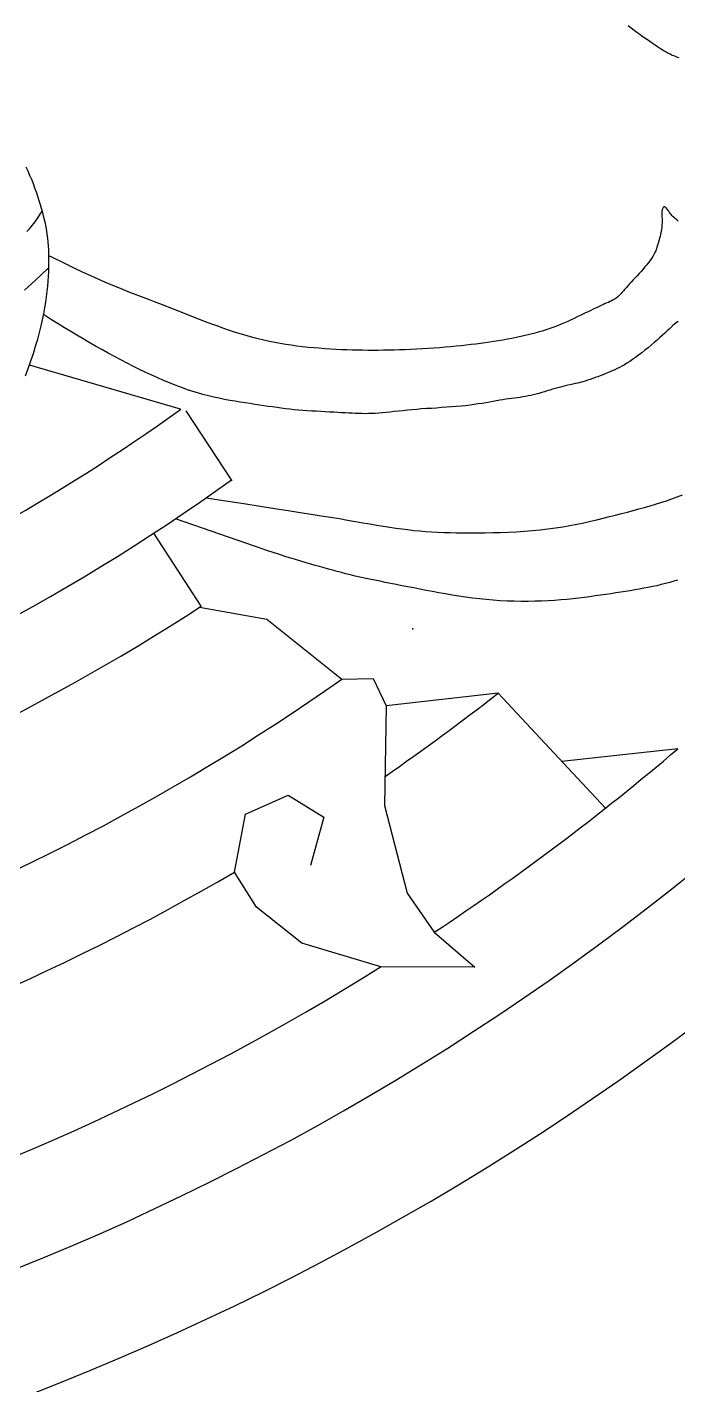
# Model space of a CAD drawing. Header units: feet. Extents: x 0 to 841, y 0 to 594.
# Drawn here: x 652.185 to 653.914, y 125.049 to 128.654 of the extents above; entities that cross this region are included whole.
import ezdxf

# ---------------------------------------------------------------- set-up
doc = ezdxf.new("R2010")
doc.units = ezdxf.units.FT
doc.header["$MEASUREMENT"] = 0
doc.layers.add('LOGO', color=7, linetype='Continuous')

# ---------------------------------------------------------------- blocks, each defined once
blk = doc.blocks.new('YOTA')
h = blk.add_hatch(color=1)
edge = h.paths.add_edge_path()
edge.add_arc((302.886, 246.975), 39.995, 0, 360)
edge = h.paths.add_edge_path(flags=16)
edge.add_arc((302.886, 246.975), 39.7, 0, 360)
at = {"color": 2}
for p, q in [((311.459, 232.46), (310.178, 232.833)), ((311.895, 231.854), (311.505, 232.447)), ((311.633, 230.794), (311.231, 231.411)), ((312.623, 230.336), (312.623, 230.336)), ((314.147, 230.057), (313.198, 229.952)), ((315.055, 229.084), (314.147, 230.057)), ((315.669, 229.588), (314.686, 229.479))]:
    blk.add_line(p, q, dxfattribs=at)
for points in [[(315.669, 231.013), (315.635, 231.004), (315.6, 230.994), (315.564, 230.985), (315.528, 230.976), (315.492, 230.967), (315.455, 230.959), (315.418, 230.952), (315.38, 230.945), (315.342, 230.938), (315.304, 230.931), (315.265, 230.924), (315.225, 230.918), (315.185, 230.912), (315.144, 230.906), (315.102, 230.899), (315.059, 230.893), (315.015, 230.887), (314.97, 230.88), (314.924, 230.874), (314.877, 230.867), (314.829, 230.861), (314.779, 230.856), (314.729, 230.851), (314.677, 230.846), (314.624, 230.842), (314.57, 230.839), (314.515, 230.836), (314.458, 230.835), (314.401, 230.834), (314.343, 230.834), (314.284, 230.835), (314.225, 230.837), (314.165, 230.84), (314.106, 230.844), (314.047, 230.849), (313.988, 230.855), (313.929, 230.862), (313.871, 230.87), (313.814, 230.878), (313.757, 230.887), (313.701, 230.897), (313.645, 230.907), (313.591, 230.917), (313.537, 230.927), (313.485, 230.938), (313.433, 230.948), (313.383, 230.958), (313.333, 230.967), (313.285, 230.977), (313.238, 230.986), (313.192, 230.995), (313.147, 231.004), (313.103, 231.013), (313.059, 231.022), (313.017, 231.031), (312.976, 231.04), (312.936, 231.049), (312.897, 231.059), (312.859, 231.068), (312.821, 231.078), (312.783, 231.088), (312.746, 231.098), (312.71, 231.108), (312.673, 231.118), (312.636, 231.128), (312.599, 231.138), (312.562, 231.149), (312.522, 231.16), (312.476, 231.174), (312.424, 231.19), (312.361, 231.209), (312.287, 231.234), (312.198, 231.263), (312.093, 231.299), (311.415, 231.532)], [(311.674, 231.709), (311.842, 231.684), (311.994, 231.661), (312.132, 231.64), (312.257, 231.62), (312.369, 231.603), (312.472, 231.587), (312.565, 231.573), (312.65, 231.559), (312.729, 231.546), (312.803, 231.534), (312.873, 231.522), (312.939, 231.511), (313.002, 231.5), (313.062, 231.49), (313.12, 231.48), (313.175, 231.471), (313.229, 231.462), (313.281, 231.454), (313.332, 231.447), (313.383, 231.441), (313.433, 231.435), (313.483, 231.43), (313.533, 231.426), (313.584, 231.423), (313.635, 231.42), (313.687, 231.418), (313.741, 231.416), (313.796, 231.415), (313.853, 231.414), (313.912, 231.414), (313.974, 231.414), (314.037, 231.415), (314.102, 231.416), (314.168, 231.418), (314.235, 231.421), (314.303, 231.424), (314.37, 231.428), (314.437, 231.434), (314.504, 231.44), (314.569, 231.447), (314.632, 231.456), (314.694, 231.466), (314.755, 231.476), (314.814, 231.488), (314.872, 231.5), (314.928, 231.512), (314.983, 231.525), (315.037, 231.538), (315.09, 231.551), (315.142, 231.565), (315.192, 231.577), (315.242, 231.59), (315.291, 231.603), (315.339, 231.616), (315.387, 231.629), (315.434, 231.643), (315.48, 231.657), (315.526, 231.671), (315.572, 231.686), (315.617, 231.702), (315.662, 231.718), (315.707, 231.735)], [(315.67, 233.202), (315.656, 233.192), (315.641, 233.18), (315.626, 233.168), (315.611, 233.154), (315.595, 233.138), (315.577, 233.122), (315.559, 233.104), (315.539, 233.086), (315.517, 233.066), (315.493, 233.045), (315.468, 233.023), (315.442, 233.002), (315.416, 232.98), (315.389, 232.958), (315.363, 232.937), (315.336, 232.917), (315.31, 232.898), (315.285, 232.88), (315.261, 232.864), (315.238, 232.85), (315.216, 232.836), (315.195, 232.824), (315.174, 232.813), (315.154, 232.803), (315.134, 232.794), (315.114, 232.785), (315.094, 232.776), (315.074, 232.768), (315.054, 232.759), (315.033, 232.751), (315.012, 232.743), (314.991, 232.735), (314.97, 232.727), (314.948, 232.719), (314.927, 232.712), (314.905, 232.705), (314.884, 232.698), (314.863, 232.692), (314.842, 232.686), (314.821, 232.681), (314.8, 232.676), (314.779, 232.671), (314.758, 232.667), (314.737, 232.662), (314.716, 232.657), (314.695, 232.652), (314.674, 232.647), (314.652, 232.641), (314.63, 232.635), (314.607, 232.629), (314.585, 232.622), (314.562, 232.615), (314.539, 232.608), (314.516, 232.601), (314.493, 232.594), (314.47, 232.588), (314.447, 232.582), (314.424, 232.577), (314.401, 232.572), (314.378, 232.568), (314.356, 232.564), (314.333, 232.56), (314.31, 232.557), (314.286, 232.554), (314.262, 232.551), (314.238, 232.548), (314.213, 232.544), (314.187, 232.54), (314.161, 232.536), (314.133, 232.531), (314.105, 232.526), (314.075, 232.52), (314.044, 232.515), (314.013, 232.509), (313.979, 232.504), (313.945, 232.499), (313.909, 232.494), (313.872, 232.489), (313.833, 232.485), (313.793, 232.482), (313.752, 232.479), (313.71, 232.476), (313.668, 232.473), (313.626, 232.47), (313.583, 232.467), (313.541, 232.465), (313.499, 232.462), (313.458, 232.458), (313.418, 232.455), (313.379, 232.451), (313.341, 232.447), (313.304, 232.443), (313.268, 232.44), (313.234, 232.436), (313.2, 232.432), (313.168, 232.429), (313.136, 232.427), (313.106, 232.425), (313.077, 232.423), (313.049, 232.423), (313.022, 232.422), (312.994, 232.423), (312.967, 232.423), (312.94, 232.424), (312.912, 232.426), (312.883, 232.427), (312.853, 232.429), (312.822, 232.43), (312.789, 232.432), (312.755, 232.434), (312.719, 232.436), (312.683, 232.437), (312.645, 232.44), (312.607, 232.442), (312.569, 232.444), (312.531, 232.447), (312.493, 232.45), (312.456, 232.453), (312.419, 232.456), (312.383, 232.46), (312.347, 232.464), (312.311, 232.469), (312.275, 232.474), (312.238, 232.479), (312.202, 232.484), (312.164, 232.489), (312.126, 232.495), (312.087, 232.501), (312.047, 232.507), (312.005, 232.513), (311.963, 232.52), (311.92, 232.527), (311.876, 232.534), (311.831, 232.543), (311.786, 232.552), (311.74, 232.562), (311.694, 232.573), (311.648, 232.585), (311.601, 232.598), (311.555, 232.613), (311.508, 232.628), (311.46, 232.645), (311.412, 232.663), (311.364, 232.682), (311.315, 232.703), (311.265, 232.724), (311.215, 232.747), (311.164, 232.771), (311.112, 232.796), (311.059, 232.822), (311.006, 232.849), (310.953, 232.877), (310.899, 232.905), (310.845, 232.934), (310.792, 232.964), (310.738, 232.994), (310.685, 233.024), (310.633, 233.055), (310.581, 233.085), (310.53, 233.116), (310.477, 233.148), (310.422, 233.181), (310.365, 233.217), (310.305, 233.255), (310.299, 233.259)], [(315.672, 234.052), (315.66, 234.061), (315.649, 234.07), (315.639, 234.079), (315.63, 234.088), (315.621, 234.097), (315.613, 234.107), (315.605, 234.116), (315.599, 234.125), (315.592, 234.134), (315.586, 234.142), (315.581, 234.15), (315.576, 234.156), (315.571, 234.162), (315.567, 234.167), (315.562, 234.17), (315.558, 234.172), (315.554, 234.172), (315.551, 234.171), (315.547, 234.169), (315.544, 234.165), (315.541, 234.161), (315.539, 234.155), (315.537, 234.149), (315.535, 234.142), (315.534, 234.134), (315.534, 234.125), (315.534, 234.116), (315.534, 234.106), (315.534, 234.095), (315.534, 234.084), (315.535, 234.073), (315.535, 234.061), (315.535, 234.048), (315.535, 234.035), (315.534, 234.022), (315.533, 234.008), (315.532, 233.995), (315.53, 233.98), (315.527, 233.966), (315.525, 233.952), (315.521, 233.937), (315.518, 233.922), (315.514, 233.907), (315.51, 233.892), (315.506, 233.877), (315.502, 233.862), (315.497, 233.847), (315.492, 233.831), (315.487, 233.816), (315.481, 233.801), (315.473, 233.785), (315.465, 233.769), (315.456, 233.752), (315.446, 233.735), (315.434, 233.718), (315.42, 233.7), (315.406, 233.682), (315.39, 233.663), (315.374, 233.645), (315.357, 233.626), (315.34, 233.608), (315.323, 233.589), (315.306, 233.571), (315.29, 233.553), (315.274, 233.536), (315.26, 233.52), (315.246, 233.504), (315.233, 233.489), (315.221, 233.475), (315.209, 233.462), (315.198, 233.449), (315.188, 233.438), (315.177, 233.427), (315.167, 233.417), (315.157, 233.408), (315.147, 233.4), (315.137, 233.393), (315.126, 233.387), (315.116, 233.381), (315.105, 233.375), (315.093, 233.37), (315.081, 233.364), (315.068, 233.359), (315.054, 233.353), (315.04, 233.347), (315.024, 233.34), (315.008, 233.332), (314.99, 233.324), (314.971, 233.315), (314.952, 233.305), (314.932, 233.296), (314.91, 233.285), (314.888, 233.274), (314.865, 233.263), (314.841, 233.252), (314.817, 233.24), (314.791, 233.228), (314.765, 233.215), (314.737, 233.203), (314.709, 233.191), (314.68, 233.178), (314.65, 233.166), (314.619, 233.154), (314.586, 233.143), (314.553, 233.132), (314.519, 233.121), (314.485, 233.111), (314.449, 233.101), (314.413, 233.092), (314.376, 233.083), (314.338, 233.075), (314.301, 233.067), (314.263, 233.059), (314.225, 233.052), (314.187, 233.045), (314.15, 233.039), (314.112, 233.032), (314.074, 233.027), (314.036, 233.021), (313.997, 233.016), (313.958, 233.01), (313.918, 233.006), (313.877, 233.001), (313.834, 232.996), (313.791, 232.992), (313.745, 232.988), (313.699, 232.984), (313.652, 232.98), (313.603, 232.977), (313.555, 232.974), (313.506, 232.971), (313.457, 232.968), (313.408, 232.965), (313.36, 232.963), (313.313, 232.961), (313.266, 232.96), (313.221, 232.959), (313.176, 232.958), (313.131, 232.957), (313.087, 232.957), (313.043, 232.957), (312.999, 232.958), (312.955, 232.959), (312.911, 232.96), (312.866, 232.961), (312.82, 232.963), (312.774, 232.966), (312.727, 232.968), (312.68, 232.971), (312.633, 232.975), (312.586, 232.979), (312.538, 232.983), (312.491, 232.988), (312.443, 232.994), (312.396, 233.001), (312.349, 233.008), (312.303, 233.015), (312.256, 233.024), (312.21, 233.033), (312.163, 233.043), (312.116, 233.055), (312.069, 233.067), (312.021, 233.08), (311.973, 233.094), (311.924, 233.109), (311.874, 233.126), (311.824, 233.143), (311.773, 233.162), (311.722, 233.18), (311.67, 233.2), (311.62, 233.219), (311.569, 233.239), (311.519, 233.259), (311.47, 233.278), (311.422, 233.297), (311.375, 233.315), (311.329, 233.333), (311.284, 233.35), (311.239, 233.367), (311.195, 233.384), (311.151, 233.401), (311.106, 233.419), (311.061, 233.436), (311.016, 233.454), (310.969, 233.473), (310.922, 233.492), (310.872, 233.513), (310.818, 233.535), (310.761, 233.561), (310.698, 233.589), (310.629, 233.62), (310.552, 233.656), (310.467, 233.697), (310.373, 233.743), (310.344, 233.758)], [(315.249, 235.705), (315.274, 235.685), (315.298, 235.667), (315.322, 235.649), (315.346, 235.632), (315.368, 235.616), (315.39, 235.601), (315.411, 235.586), (315.431, 235.573), (315.451, 235.559), (315.469, 235.547), (315.487, 235.535), (315.504, 235.523), (315.521, 235.512), (315.537, 235.502), (315.554, 235.492), (315.57, 235.482), (315.586, 235.473), (315.603, 235.465), (315.621, 235.456), (315.639, 235.449), (315.658, 235.441), (315.678, 235.435)], [(310.145, 232.741), (310.169, 232.805), (310.191, 232.869), (310.212, 232.932), (310.231, 232.993), (310.249, 233.052), (310.264, 233.109), (310.278, 233.164), (310.29, 233.217), (310.3, 233.268), (310.309, 233.317), (310.317, 233.365), (310.324, 233.411), (310.329, 233.456), (310.334, 233.5), (310.337, 233.542), (310.34, 233.583), (310.342, 233.623), (310.344, 233.662), (310.344, 233.699), (310.344, 233.736), (310.343, 233.772), (310.342, 233.807), (310.34, 233.841), (310.337, 233.874), (310.334, 233.906), (310.33, 233.938), (310.325, 233.969), (310.32, 234), (310.314, 234.031), (310.307, 234.062), (310.299, 234.093), (310.291, 234.124), (310.282, 234.157), (310.272, 234.19), (310.262, 234.224), (310.25, 234.259), (310.238, 234.295), (310.225, 234.33), (310.212, 234.366), (310.198, 234.402), (310.183, 234.438), (310.168, 234.473), (310.152, 234.507)], [(310.156, 233.962), (310.179, 233.986), (310.202, 234.013), (310.226, 234.044), (310.251, 234.079), (310.276, 234.119), (310.287, 234.138)], [(310.137, 233.466), (310.228, 233.55), (310.333, 233.648), (310.343, 233.657)], [(311.618, 230.784), (312.189, 230.683), (312.824, 230.177)], [(312.822, 230.175), (313.09, 230.181), (313.198, 229.952), (313.186, 229.109), (313.377, 228.366), (313.606, 228.035), (313.95, 227.74), (313.155, 227.744), (312.485, 227.942), (312.102, 228.249), (311.915, 228.544), (312.007, 229.035), (312.368, 229.194), (312.671, 229.008), (312.559, 228.6)]]:
    blk.add_lwpolyline(points, dxfattribs=at)
at = {"color": 1}
for centre, radius in [((302.881, 246.975), 40), ((302.881, 246.975), 40), ((302.886, 246.975), 39.995)]:
    blk.add_circle(centre, radius, dxfattribs=at)
at = {"color": 2}
for radius in [39.7, 38.793]:
    blk.add_circle((302.886, 246.975), radius, dxfattribs=at)
for centre, radius, start, end in [((301.807, 245.856), 16.511, 279.0814, 305.7748), ((301.807, 245.856), 17.248, 270.6697, 305.7748), ((301.807, 245.856), 17.984, 270.6423, 303.121), ((301.807, 245.856), 19.163, 272.7759, 305.0946), ((301.807, 245.856), 20.047, 304.5971, 307.9922), ((301.807, 245.856), 22.257, 270.519, 313.0337), ((301.807, 245.856), 21.373, 303.5075, 310.435), ((301.807, 245.856), 23.289, 270.496, 313.0337), ((302.886, 246.975), 35.372, 269.572, 328.7695), ((301.807, 245.856), 20.047, 270.5762, 300.2818), ((302.886, 246.975), 34.464, 271.2637, 327.0777), ((301.807, 245.856), 21.373, 270.5405, 302.0709)]:
    blk.add_arc(centre, radius, start, end, dxfattribs=at)
blk.add_point((313.425, 230.603), dxfattribs=at)

msp = doc.modelspace()

# ---------------------------------------------------------------- linework, layer by layer
at = {"layer": 'LOGO', "color": 1}
msp.add_circle((649.9138, 132.2024), 12.5548, dxfattribs=at)

# ---------------------------------------------------------------- block references
at = {"layer": 'LOGO', "xscale": 0.3139103563735262, "yscale": 0.3139103563735262, "zscale": 0.3139103563735262}
msp.add_blockref('YOTA', (554.8225, 54.668), dxfattribs=at)

doc.saveas('drawing.dxf')
